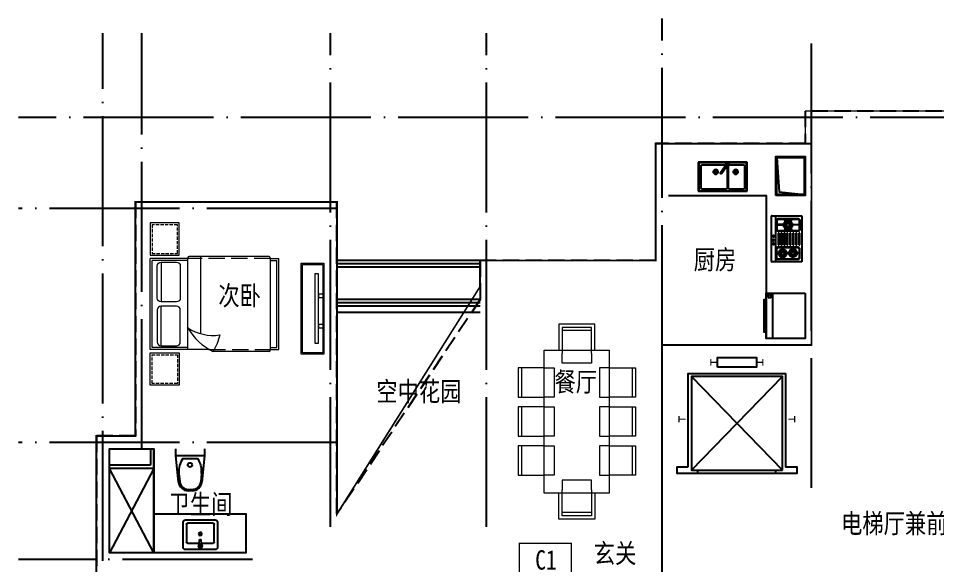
# Model space of a CAD drawing. Extents: x 164940 to 3842273, y 640355 to 1124023.
# Drawn here: x 3550716 to 3564853, y 1103163 to 1111583 of the extents above; entities that cross this region are included whole.
import ezdxf

# ---------------------------------------------------------------- set-up
doc = ezdxf.new("R2010")
doc.units = 0
doc.header["$LTSCALE"] = 1000
doc.header["$MEASUREMENT"] = 0
doc.linetypes.add('DASH', pattern=[0.35, 0.25, -0.1])
doc.linetypes.add('DOTE', pattern=[2.4200000000000004, 2, -0.2, 0.02, -0.2])
for name, color, linetype in [('-厨卫', 154, 'Continuous'), ('-管井', 228, 'Continuous'), ('-阳台栏杆', 152, 'Continuous'), ('DOTE', 1, 'DOTE'), ('STAIR', 43, 'Continuous')]:
    doc.layers.add(name, color=color, linetype=linetype)
doc.layers.add('-家具', color=33, linetype='Continuous', lineweight=9)
doc.layers.add('-面积-层', color=32, linetype='DASH', plot=False)
doc.layers.add('-面积-户', color=174, linetype='DASH', plot=False)
doc.styles.add('-黑体', font='SIMHEI.TTF', dxfattribs={"width": 0.8})

# ---------------------------------------------------------------- blocks, each defined once
blk = doc.blocks.new('xc1')
for p, q in [((-378.479559328407, 0), (-378.479559328407, 450)), ((-378.479559328407, 450), (378.479559328407, 450)), ((-368.479559328407, 10), (-368.479559328407, 440)), ((-368.479559328407, 440), (368.479559328407, 440)), ((-63.46327990386635, 426.5922091635293), (-85.18003832641989, 411.4023201439995)), ((33.27490144781768, 288.2870700092171), (-63.46327990386635, 426.5922091635293)), ((368.479559328407, 440), (368.479559328407, 10)), ((378.479559328407, 450), (378.479559328407, 0)), ((-337.7741475421935, 393.4109874444548), (-337.7741475421935, 50.34326487750513)), ((-105.4814500464126, 408.4109874444548), (-322.7741475421935, 408.4109874444548)), ((-152.5775352483615, 299.6288677822449), (-248.6143078319728, 299.6288677822449)), ((-200.7713974397629, 248.1341190802632), (-200.7713974397629, 348.3189120593015)), ((-90.48145004641265, 50.34326487750513), (-90.48145004641265, 393.4109874444548)), ((-85.18003832641989, 411.4023201439995), (11.55814302526414, 273.0971809896873)), ((-67.93655653111637, 393.4109874444548), (-67.93655653111637, 50.34326487750513)), ((316.1396116139367, 408.4109874444548), (-52.93655653111637, 408.4109874444548)), ((155.8082830496132, 299.6288677822449), (59.77151046600193, 299.6288677822449)), ((107.6144208582118, 248.1341190802632), (107.6144208582118, 348.3189120593015)), ((331.1396116139367, 50.34326487750513), (331.1396116139367, 393.4109874444548)), ((378.479559328407, 0), (-378.479559328407, 0)), ((368.479559328407, 10), (-368.479559328407, 10)), ((-322.7741475421935, 35.34326487750513), (-105.4814500464126, 35.34326487750513)), ((-52.93655653111637, 35.34326487750513), (316.1396116139367, 35.34326487750513))]:
    blk.add_line(p, q)
for centre, radius in [((-200.7713974397629, 299.6288677822449), 36.13484355663392), ((-200.7713974397629, 299.6288677822449), 27.13484355663391), ((107.6144208582118, 299.6288677822449), 36.13484355663392), ((107.6144208582118, 299.6288677822449), 27.13484355663391)]:
    blk.add_circle(centre, radius)
for centre, radius, start, end in [((-74.32165911514312, 418.9972646537353), 21.70012077171123, 342.6067890294068, 267.3353041389163), ((-322.7741475421935, 393.4109874444548), 15, 90, 180), ((-105.4814500464126, 393.4109874444548), 15, 0, 90), ((-52.93655653111637, 393.4109874444548), 15, 90, 180), ((22.41652223654091, 280.6921254994231), 13.25094642638578, 214.9710466112959, 34.97104661129587), ((316.1396116139367, 393.4109874444548), 15, 0, 90), ((-322.7741475421935, 50.34326487750513), 15, 180, 270), ((-105.4814500464126, 50.34326487750513), 15, 270, 0), ((-52.93655653111637, 50.34326487750513), 15, 180, 270), ((316.1396116139367, 50.34326487750513), 15, 270, 0)]:
    blk.add_arc(centre, radius, start, end)
blk = doc.blocks.new('m')
for p, q in [((-355.7634913567454, 468.8472961771768), (355.7770910095423, 468.8472963962122)), ((-355.7634912151843, 10.23512042936636), (-355.7634913567454, 468.8472961771768)), ((-151.7539077568799, 443.7893175567733), (-277.4981349911541, 443.7893175180652)), ((-151.7539077550173, 435.7893175568315), (-277.4981349892914, 435.7893175180652)), ((-218.4098225226626, 441.1951235950692), (-213.834559594281, 441.1951235964661)), ((-218.409822486341, 323.3859023717232), (-218.4098225226626, 441.1951235950692)), ((-213.834559594281, 441.1951235964661), (-213.8345595588908, 323.3859023731202)), ((89.58245554473251, 437.4555363449617), (-86.63627119269222, 437.4555362907122)), ((-86.63627119269222, 437.4555362907122), (-86.63627118710428, 420.7992306943634)), ((89.58245554938912, 420.7992307485547), (89.58245554473251, 437.4555363449617)), ((284.0301588373259, 439.0304949096171), (158.2859316030517, 439.030494870909)), ((284.0301588391885, 431.0304949096171), (158.2859316058457, 431.030494870909)), ((215.4765744255856, 441.1233369074762), (220.0518373530358, 441.1233369088732)), ((215.4765744488686, 365.4116468434222), (215.4765744255856, 441.1233369074762)), ((220.0518373530358, 441.1233369088732), (220.0518373772502, 365.4116468448774)), ((355.7770910095423, 468.8472963962122), (355.7770911511034, 9.764874946675263)), ((-307.397068053484, 317.9250673094648), (-308.9522854499519, 313.138600325794)), ((-308.9522854499519, 313.138600325794), (-259.8533440856263, 297.1853872289648)), ((-307.4981349818408, 413.7893175088684), (-307.4981348877773, 107.3488909411826)), ((-258.2981266891584, 301.9718542126939), (-307.397068053484, 317.9250673094648)), ((-299.4981349818408, 413.7893175113131), (-299.4981348877773, 107.3488909436273)), ((-259.8533440856263, 297.1853872289648), (-258.2981266891584, 301.9718542126939)), ((-213.8345595588908, 323.3859023731202), (-218.409822486341, 323.3859023717232)), ((-170.9539159722626, 301.9718542395858), (-121.8549746181816, 317.9250673666247)), ((-169.3986985730007, 297.1853872568463), (-170.9539159722626, 301.9718542395858)), ((-120.2997572179884, 313.138600383827), (-169.3986985730007, 297.1853872568463)), ((-129.7539076535031, 107.3488909958978), (-129.753907748498, 413.7893175635836)), ((-121.8549746181816, 317.9250673666247), (-120.2997572179884, 313.138600383827)), ((-121.7539076535031, 107.3488909983425), (-121.7539077475667, 413.7893175660283)), ((-86.63627118710428, 420.7992306943634), (89.58245554938912, 420.7992307485547)), ((89.58245555870235, 392.1203606511699), (-86.63627117872238, 392.1203605969204)), ((-86.63627117872238, 392.1203605969204), (-86.63627117313445, 375.4640550005133)), ((-86.63627117313445, 375.4640550005133), (89.58245556335896, 375.4640550547629)), ((89.58245557267219, 346.7851849573781), (-86.63627116475254, 346.7851849031285)), ((-86.63627116475254, 346.7851849031285), (-86.63627115916461, 330.1288793067215)), ((-86.63627115916461, 330.1288793067215), (89.5824555773288, 330.128879360971)), ((89.58245558664203, 301.4500092635863), (-86.6362711507827, 301.4500092093367)), ((-86.6362711507827, 301.4500092093367), (-86.63627114519477, 284.7937036129297)), ((-86.63627114519477, 284.7937036129297), (89.58245559129864, 284.793703667121)), ((89.58245556335896, 375.4640550547629), (89.58245555870235, 392.1203606511699)), ((89.5824555773288, 330.128879360971), (89.58245557267219, 346.7851849573781)), ((89.58245559129864, 284.793703667121), (89.58245558664203, 301.4500092635863)), ((128.2859316123649, 409.030494861654), (128.2859317064285, 102.5900682939682)), ((128.3411434413865, 332.571567013918), (188.0642791669816, 332.5715670323116)), ((128.3411434432492, 327.9963040862931), (128.3411434413865, 332.571567013918)), ((188.0642791679129, 327.9963041046867), (128.3411434432492, 327.9963040862931)), ((136.2859316123649, 409.0304948641569), (136.2859317064285, 102.5900682964711)), ((188.0642791669816, 332.5715670323116), (188.0642791679129, 327.9963041046867)), ((220.0518373772502, 365.4116468448774), (215.4765744488686, 365.4116468434222)), ((217.6099670212716, 301.4901975846151), (222.1852299487218, 301.4901975860121)), ((217.6099670501426, 206.5922179786721), (217.6099670212716, 301.4901975846151)), ((222.1852299487218, 301.4901975860121), (222.1852299775928, 206.5922179801273)), ((313.7402029698715, 332.5715670710197), (254.0170672442764, 332.5715670526261)), ((254.0170672442764, 332.5715670526261), (254.017067246139, 327.9963041250012)), ((254.017067246139, 327.9963041250012), (313.7402029708028, 327.9963041433366)), ((306.0301589407027, 102.5900683486834), (306.0301588466391, 409.0304949163692)), ((313.7402029708028, 327.9963041433366), (313.7402029698715, 332.5715670710197)), ((314.0301589407027, 102.5900683511281), (314.0301588466391, 409.0304949188139)), ((-308.9522854173556, 207.9996081233257), (-259.8533440632746, 223.9528212504229)), ((-307.3970680180937, 203.2131411405862), (-308.9522854173556, 207.9996081233257)), ((-258.2981266630813, 219.1663542676833), (-307.3970680180937, 203.2131411405862)), ((-259.8533440632746, 223.9528212504229), (-258.2981266630813, 219.1663542676833)), ((-213.8345595197752, 197.7523061345564), (-218.4098224472255, 197.7523061331594)), ((-218.4098224472255, 197.7523061331594), (-218.4098224109039, 79.94308490987169)), ((-213.8345594834536, 79.94308491126867), (-213.8345595197752, 197.7523061345564)), ((-169.398698550649, 223.9528212782461), (-170.9539159471169, 219.1663542945753)), ((-170.9539159471169, 219.1663542945753), (-121.8549745827913, 203.2131411977462)), ((-120.2997571853921, 207.999608181417), (-169.398698550649, 223.9528212782461)), ((-121.8549745827913, 203.2131411977462), (-120.2997571853921, 207.999608181417)), ((89.58245560061187, 256.1148335697362), (-86.63627113681287, 256.1148335154867)), ((-86.63627113681287, 256.1148335154867), (-86.63627113122493, 239.4585279190796)), ((-86.63627113122493, 239.4585279190796), (89.58245560526848, 239.4585279733292)), ((89.5824556145817, 210.7796578759444), (-86.63627112284303, 210.7796578216949)), ((-86.63627112284303, 210.7796578216949), (-86.63627111725509, 194.1233522252878)), ((-86.63627111725509, 194.1233522252878), (89.58245561923832, 194.1233522795374)), ((89.58245562762022, 165.4444821820944), (-86.63627110887319, 165.444482127903)), ((-86.63627110887319, 165.444482127903), (-86.63627110328525, 148.788176531496)), ((-86.63627110328525, 148.788176531496), (89.58245563320816, 148.7881765857455)), ((89.58245560526848, 239.4585279733292), (89.58245560061187, 256.1148335697362)), ((89.58245561923832, 194.1233522795374), (89.5824556145817, 210.7796578759444)), ((89.58245563320816, 148.7881765857455), (89.58245562762022, 165.4444821820944)), ((128.3411434907466, 174.8180093244882), (188.0642792154104, 174.8180093428819)), ((128.3411434916779, 170.2427463968634), (128.3411434907466, 174.8180093244882)), ((188.0642792163417, 170.242746415257), (128.3411434916779, 170.2427463968634)), ((188.0642792154104, 174.8180093428819), (188.0642792163417, 170.242746415257)), ((222.1852299775928, 206.5922179801273), (217.6099670501426, 206.5922179786721)), ((223.2520308410749, 144.0770523414831), (218.6767679136246, 144.0770523400861)), ((218.6767679136246, 144.0770523400861), (218.6767679359764, 70.49722630286124)), ((223.2520308634266, 70.49722630425822), (223.2520308410749, 144.0770523414831)), ((313.7402030183002, 174.8180093815899), (254.0170672927052, 174.8180093631963)), ((254.0170672927052, 174.8180093631963), (254.0170672945678, 170.2427464355133)), ((254.0170672945678, 170.2427464355133), (313.7402030192316, 170.2427464539069)), ((313.7402030192316, 170.2427464539069), (313.7402030183002, 174.8180093815899)), ((355.7770911324769, 68.10911868780386), (-355.7634912338108, 68.10911846876843)), ((-345.7702911831439, 0.2351227444014512), (345.7702911831439, -0.2351227444014512)), ((-277.498134881258, 85.34889095037943), (-151.7539076469839, 85.34889098908752)), ((-277.498134878464, 77.34889095043764), (-151.7539076441899, 77.34889098914573)), ((-218.4098224109039, 79.94308490987169), (-213.8345594834536, 79.94308491126867)), ((89.58245564159006, 120.1093064883025), (-86.63627109490335, 120.109306434053)), ((-86.63627109490335, 120.109306434053), (-86.63627108931541, 103.4530008377042)), ((-86.63627108931541, 103.4530008377042), (89.582455647178, 103.4530008919537)), ((89.582455647178, 103.4530008919537), (89.58245564159006, 120.1093064883025)), ((158.2859317129478, 80.59006830322323), (284.0301589472219, 80.59006834193133)), ((158.2859317157418, 72.59006830322323), (284.0301589500159, 72.59006834193133)), ((218.6767679359764, 70.49722630286124), (223.2520308634266, 70.49722630425822))]:
    blk.add_line(p, q)
for centre, radius in [((-213.3104646811262, 257.094074982102), 70.09326768931929), ((-213.3104646811262, 257.094074982102), 47.27171990812843), ((-213.3104646811262, 257.094074982102), 41.77171990812843), ((218.9072806527838, 333.9015747685917), 63.72115244483573), ((218.9072806527838, 333.9015747685917), 42.97429082557129), ((218.9072806527838, 333.9015747685917), 37.97429082557129), ((218.9072806527838, 333.9015747685917), 22.97429082557131), ((-213.3104646811262, 257.094074982102), 25.27171990812844), ((221.0406732540578, 174.0161530530313), 63.72115244483573), ((221.0406732540578, 174.0161530530313), 42.97429082557129), ((221.0406732540578, 174.0161530530313), 37.97429082557129), ((221.0406732540578, 174.0161530530313), 22.97429082557131), ((-40.58477921504527, 34.40674316883087), 16.15891210973495), ((18.94860550202429, 29.64779873104999), 16.15891210973495), ((76.10056280810386, 32.02727097668685), 16.15891210973495)]:
    blk.add_circle(centre, radius)
for centre, radius, start, end in [((-277.4981349818408, 413.7893175180652), 30.00000000000049, 90, 180.0000000166753), ((-277.4981349818408, 413.7893175181234), 21.99999999998268, 90, 180.0000000166753), ((-151.753907748498, 413.7893175568315), 29.99999999998959, 1.667526652835144e-08, 90), ((-151.753907748498, 413.7893175568315), 21.99999999999721, 1.667526652835144e-08, 90), ((158.2859316123649, 409.030494870909), 30.00000000000779, 90, 180.0000000166753), ((158.2859316123649, 409.030494870909), 22.00000000000087, 90, 180.0000000166753), ((284.0301588466391, 409.0304949096171), 30.00000000000414, 1.667526652835144e-08, 90), ((284.0301588466391, 409.0304949096171), 21.99999999998265, 1.667526652835144e-08, 90), ((-345.7634912151843, 10.23512043245137), 9.999999999999995, 180.0000000166753, 269.9610390505068), ((-277.4981348877773, 107.3488909504376), 29.99999999998959, 180.0000000166753, 270), ((-277.4981348877773, 107.3488909504376), 22.00000000001177, 180.0000000166753, 270), ((-151.7539076535031, 107.3488909891457), 30.0000000000005, 270, 1.667526652835144e-08), ((-151.7539076535031, 107.3488909890875), 21.99999999998994, 270, 1.667526652835144e-08), ((158.2859317064285, 102.5900683032232), 30.00000000001871, 180.0000000166753, 270), ((158.2859317064285, 102.5900683032232), 22.00000000001177, 180.0000000166753, 270), ((284.0301589407027, 102.5900683419313), 29.99999999998596, 270, 1.667526652835144e-08), ((284.0301589407027, 102.5900683419313), 21.99999999998994, 270, 1.667526652835144e-08), ((345.7770911511034, 9.764874943590257), 9.999999999999995, 269.9610390505068, 1.667526652835144e-08)]:
    blk.add_arc(centre, radius, start, end)
blk = doc.blocks.new('aaaaaaa')
for points in [[(49.9998601017287, -49.99953105137683), (50.0003885262413, 550.0004689483903), (500.0003885260085, 549.9999992377125), (499.9998601014959, -50.00000076182187)], [(64.99987771583255, -34.99954866548069), (65.00037091202103, 535.0004513342865), (485.0003709117882, 535.0000168518163), (484.9998777155997, -34.99998314771801)]]:
    blk.add_lwpolyline(points, close=True)
blk.add_lwpolyline([(65.00037091202103, 535.0004513342865), (99.28066768718418, 7.353326925076544), (484.9998777155997, -34.99998314771801)])
blk = doc.blocks.new('A$C45025D1E')
for p, q in [((1620.000082479499, 50.00004695117241), (220.0000824794988, 1490.000046951172)), ((1620.000082479499, 1490.000046951143), (220.0000824794988, 50.00004695117241)), ((320.0000824794988, 4.695117240771651e-05), (320.0000824794988, 50.00004695117241)), ((1520.000082479499, 4.695117240771651e-05), (1520.000082479499, 50.00004695117241))]:
    blk.add_line(p, q)
at = {"const_width": 18}
for points in [[(520.0000824794988, 1760.000046951172), (520.0000824794988, 1660.000046951172)], [(620.0000824794988, 1710.000046951172), (520.0000824794988, 1710.000046951172)], [(1220.000082479499, 1710.000046951172), (1320.000082479499, 1710.000046951172)], [(1320.000082479499, 1760.000046951172), (1320.000082479499, 1660.000046951172)], [(30.00008247949881, 885.0000469511724), (30.00008247949881, 785.0000469511724)], [(1810.000082479499, 885.0000469511724), (1810.000082479499, 785.0000469511724)], [(130.0000824794988, 835.0000469511724), (30.00008247949881, 835.0000469511724)], [(1710.000082479499, 835.0000469511724), (1810.000082479499, 835.0000469511724)]]:
    blk.add_lwpolyline(points, dxfattribs=at)
for points in [[(1220.000082479499, 1635.000046951172), (1220.000082479499, 1785.000046951143), (620.0000824794988, 1785.000046951143), (620.0000824794988, 1635.000046951172)], [(1670.000082479499, 100.0000469511724), (1670.000082479499, 1540.000046951143), (170.0000824794988, 1540.000046951143), (170.0000824794988, 100.0000469511724), (8.247949881479144e-05, 100.0000469511724), (8.247949881479144e-05, 4.695117240771651e-05), (1840.000082479499, 4.695117240771651e-05), (1840.000082479499, 100.0000469511724)], [(220.0000824794988, 50.00004695117241), (220.0000824794988, 1490.000046951172), (1620.000082479499, 1490.000046951143), (1620.000082479499, 50.00004695117241)]]:
    blk.add_lwpolyline(points, close=True)
blk = doc.blocks.new('d2')
blk.add_line((350, -500), (-350, -500))
for points in [[(350, 0), (-350, 0), (-350, -600), (350, -600)], [(280, -570), (280, -530), (320, -530), (320, -570)], [(-250, -620), (250, -620), (250, -600), (-250, -600)], [(-250, -620), (-250, -630), (250, -630), (250, -620)]]:
    blk.add_lwpolyline(points, close=True)
blk = doc.blocks.new('gfg')
for p, q in [((9034057.280652812, -288112.9356238445), (9034507.280652812, -288112.9356222296)), ((9033432.280655237, -288687.9356259065), (9033432.28065685, -289137.9356259065)), ((9035132.28065523, -288687.9356201695), (9035132.280656843, -289137.9356201695)), ((9033432.28065721, -289287.9356259065), (9033432.280658823, -289737.9356259065)), ((9035132.2806572, -289287.9356201695), (9035132.280658815, -289737.9356201695)), ((9033432.28065918, -289887.9356259065), (9033432.280660795, -290337.9356259065)), ((9035132.280659173, -289887.9356201695), (9035132.280660786, -290337.9356201695)), ((9034057.280652812, -290912.9356218869), (9034507.280652812, -290912.9356235018))]:
    blk.add_line(p, q)
for points in [[(9034007.280653888, -288412.9356239227), (9034007.280652454, -288012.9356240233), (9034557.280652454, -288012.9356220508), (9034557.280653888, -288412.9356221495)], [(9034057.280654067, -288462.9356238426), (9034057.280652633, -288062.9356238445), (9034507.280652633, -288062.9356222296), (9034507.280654067, -288462.9356222296)], [(9034057.280654067, -288462.9356238426), (9034057.280654605, -288612.9356238445), (9034507.280654605, -288612.9356222296), (9034507.280654067, -288462.9356222296)], [(9033782.280655235, -288687.935624651), (9033382.280655237, -288687.9356260853), (9033382.28065685, -289137.9356260853), (9033782.28065685, -289137.935624651)], [(9033782.280655235, -288687.935624651), (9033932.280655237, -288687.9356241127), (9033932.28065685, -289137.9356241127), (9033782.28065685, -289137.935624651)], [(9034782.28065523, -288687.9356214231), (9034632.28065523, -288687.9356219614), (9034632.280656843, -289137.9356219614), (9034782.280656843, -289137.9356214231)], [(9034782.28065523, -288687.9356214231), (9035182.28065523, -288687.9356199888), (9035182.280656843, -289137.9356199888), (9034782.280656843, -289137.9356214231)], [(9033782.280657208, -289287.935624651), (9033382.28065721, -289287.9356260853), (9033382.280658823, -289737.9356260853), (9033782.280658823, -289737.935624651)], [(9033782.280657208, -289287.935624651), (9033932.28065721, -289287.9356241127), (9033932.280658823, -289737.9356241127), (9033782.280658823, -289737.935624651)], [(9034782.280657202, -289287.9356214231), (9034632.2806572, -289287.9356219614), (9034632.280658815, -289737.9356219614), (9034782.280658815, -289737.9356214231)], [(9034782.280657202, -289287.9356214231), (9035182.2806572, -289287.9356199888), (9035182.280658815, -289737.9356199888), (9034782.280658815, -289737.9356214231)], [(9033782.28065918, -289887.935624651), (9033382.28065918, -289887.9356260853), (9033382.280660795, -290337.9356260853), (9033782.280660793, -290337.935624651)], [(9033782.28065918, -289887.935624651), (9033932.28065918, -289887.9356241127), (9033932.280660795, -290337.9356241127), (9033782.280660793, -290337.935624651)], [(9034782.280659175, -289887.9356214231), (9034632.280659173, -289887.9356219614), (9034632.280660786, -290337.9356219614), (9034782.280660788, -290337.9356214231)], [(9034782.280659175, -289887.9356214231), (9035182.280659173, -289887.9356199888), (9035182.280660786, -290337.9356199888), (9034782.280660788, -290337.9356214231)], [(9034057.280654067, -290562.9356218887), (9034057.280654605, -290412.9356218869), (9034507.280654605, -290412.9356235018), (9034507.280654067, -290562.9356235018)], [(9034007.280653888, -290612.9356239246), (9034007.280652454, -291012.935621708), (9034557.280652454, -291012.9356236806), (9034557.280653888, -290612.9356221495)], [(9034057.280654067, -290562.9356218887), (9034057.280652633, -290962.9356218869), (9034507.280652633, -290962.9356235018), (9034507.280654067, -290562.9356235018)]]:
    blk.add_lwpolyline(points)
blk.add_lwpolyline([(9033782.280661954, -290612.935624651), (9034782.280661954, -290612.9356214231), (9034782.280654063, -288412.9356214231), (9033782.28065407, -288412.9356246492)], close=True)
blk = doc.blocks.new('A$C23642D9D')
for p, q in [((1829.95858673154, 1979.999963243637), (599.0954979018643, 1979.999963243346)), ((779.4739162128753, 802.6158987712988), (779.4739162128753, 1979.999963243405)), ((579.0954979018643, 1949.999963243346), (0.0003065516575588845, 1949.999963243346)), ((0.0003065518903895281, 549.9999632434046), (0.0003065516575588845, 1949.999963243346)), ((30.00030655189039, 579.9999632434046), (30.00030655165756, 1919.999963243346)), ((579.0954979018643, 1919.999963243346), (30.00030655165756, 1919.999963243346)), ((169.8560737539883, 1894.542269234167), (169.8560737539883, 1282.784542772773)), ((579.0954979020971, 550.0331723416166), (579.0954979018643, 1959.999963243346)), ((1849.958264292065, 550.0289927523409), (1849.958584270054, 1949.999963243346)), ((1849.95858673154, 1949.999963243346), (1979.95858673154, 1949.999963243405)), ((1849.95858673154, 1919.999963243346), (1949.95858673154, 1919.999963243346)), ((1949.958586731773, 580.032207838929), (1949.95858673154, 1919.999963243346)), ((1979.958586731773, 550.0331723416166), (1979.95858673154, 1949.999963243346)), ((169.8560737539883, 605.4576572525839), (169.8560737539883, 1217.215383713978)), ((579.0954979020971, 579.999963243521), (30.00030655189039, 579.9999632434046)), ((1849.958271676289, 580.0289927680569), (1949.958586731773, 580.032207838929)), ((912.3117819759864, 549.9999632435793), (0.0003065518903895281, 549.9999632434046)), ((1829.95858673154, 519.9999632433464), (967.0607542754951, 519.9999632433464)), ((1849.958264292065, 550.0291286884167), (1979.958586731773, 550.0331723416166))]:
    blk.add_line(p, q)
at = {"linetype": 'DASH'}
for p, q in [((1849.95858673154, 1949.999963243346), (579.0954979018643, 1949.999963243346)), ((912.3117819759864, 549.9999632435793), (1849.958264292065, 550.0291286884167))]:
    blk.add_line(p, q, dxfattribs=at)
for points in [[(450.0003065518031, 2499.999963243325), (0.0003065518030780368, 2499.999963243317), (0.0003065517739742063, 1999.999963243325), (450.0003065518031, 1999.999963243317), (450.0003065518031, 2499.999963243325), (370.0003065518031, 2499.999963243332)], [(450.0003065518104, -3.675663174362853e-05), (0.0003065518103539944, -3.675662446767092e-05), (0.0003065517821596586, 499.9999632433683), (450.0003065518113, 499.9999632433755), (450.0003065518104, -3.675663174362853e-05), (370.0003065518104, -3.675663901958615e-05)]]:
    blk.add_lwpolyline(points)
at = {"color": 251, "linetype": 'DASH', "ltscale": 0.2}
for points in [[(420.0003065518322, 2469.999963243332), (30.00030655183218, 2469.999963243332), (30.00030655183218, 2029.999963243332), (420.0003065518322, 2029.999963243332)], [(420.0003065518395, 29.99996324336098), (30.00030655183946, 29.99996324336098), (30.00030655184037, 469.999963243361), (420.0003065518404, 469.999963243361)]]:
    blk.add_lwpolyline(points, close=True, dxfattribs=at)
for points in [[(169.8560737539883, 1894.542269234167), (405.2534507008604, 1894.542269234167, -0.4142135623730953), (465.2534507008604, 1834.542269234167), (465.2534507008604, 1342.784542772773, -0.414213562373095), (405.2534507008604, 1282.784542772773), (169.8560737539883, 1282.784542772773, -0.414213562373095), (109.8560737539883, 1342.784542772773), (109.8560737539883, 1834.542269234167, -0.414213562373095)], [(169.8560737539883, 605.4576572525839), (405.2534507008604, 605.4576572525839, 0.4142135623730953), (465.2534507008604, 665.4576572525839), (465.2534507008604, 1157.215383713978, 0.414213562373095), (405.2534507008604, 1217.215383713978), (169.8560737539883, 1217.215383713978, 0.414213562373095), (109.8560737539883, 1157.215383713978), (109.8560737539883, 665.4576572525839, 0.414213562373095)]]:
    blk.add_lwpolyline(points, format="xyb", close=True)
blk.add_lwpolyline([(579.0954979018643, 882.6451123748848, 0.1803020398392493), (1070.7913397421, 774.6380944840785, -0.08863692969021798), (967.0647027185987, 520.1279450959119, 28871.27155084922)], format="xyb")
for centre, radius, start, end in [((599.0954979018643, 1959.999963243346), 20, 90, 180), ((1819.314126485107, 1951.236992260296), 30.66941528179127, 357.6883884843629, 69.69174006235002), ((1391.536610198753, 1363.264370703691), 943.9573255325126, 210.6074670288699, 243.2773086986502), ((1819.277002385199, 548.7885426541616), 30.70632750165869, 290.3566406252505, 2.315219899535929)]:
    blk.add_arc(centre, radius, start, end)
blk = doc.blocks.new('ds')
at = {"ltscale": 0.5}
blk.add_lwpolyline([(0, -700), (350, -700), (350, 700), (0, 700)], close=True, dxfattribs=at)
at = {"color": 251, "ltscale": 40}
for points in [[(20, -680), (330, -680), (330, 680), (20, 680)], [(210.0078524863347, 533.1325999547844), (268.1349783958867, 533.1325999547844), (268.1349783958867, -533.1327305862214), (210.0078524863347, -533.1327305862214)], [(268.1349783958867, 294.3722413688665), (349.9999766899273, 294.3722413688665), (349.9999766899273, 246.4544823274482), (268.1349783958867, 246.4544823274482)], [(268.1349783958867, -171.949286054587), (349.9999766899273, -171.949286054587), (349.9999766899273, -219.8670450960053), (268.1349783958867, -219.8670450960053)]]:
    blk.add_lwpolyline(points, close=True, dxfattribs=at)
blk = doc.blocks.new('A$C29F122FD')
for p, q in [((250.0002241525799, 50.0000435388647), (250.0002241525799, 682.5081933829933)), ((300.0002241525799, 4.371977411210537e-05), (300.0002241525799, 682.5081932118628)), ((0.0002241386100649834, 50.00004371977411), (250.0002241386101, 50.00004371977411)), ((0.0002241386100649834, 50.00004371977411), (0.0002241386100649834, 4.371977411210537e-05)), ((0.0002241386100649834, 4.371977411210537e-05), (300.0002241525799, 4.371977411210537e-05))]:
    blk.add_line(p, q)
blk = doc.blocks.new('x6')
at = {"color": 0}
for p, q in [((227.1291524255648, 0), (-227.1291524246335, 0)), ((-265.229152424261, -38.09999999997672), (-265.229152424261, -419.0999999999767)), ((-214.4291524244472, -387.3499999999767), (-214.4291524244472, -120.6500000000233)), ((-195.3791524246335, -101.5999999999767), (-15.59883185569197, -101.5999999999767)), ((-18.80374188814312, -56.60799438098911), (-32.26827924326062, -56.60799438098911)), ((-13.27133092004806, -43.28686512657441), (-22.77435069065541, -33.74818694696296)), ((-13.10795861016959, -70.08991301618516), (-22.49373077228665, -79.74398196034599)), ((-16.48222255054861, -84.34926661441568), (-12.69999999925494, -158.2079943810822)), ((9.313225746154785e-10, -37.80425249191467), (9.313225746154785e-10, -24.33971513737924)), ((9.313225746154785e-10, -75.41173627017997), (9.313225746154785e-10, -88.8762736247154)), ((16.48222255147994, -84.34926661441568), (12.70000000111759, -158.2079943810822)), ((22.49299382977188, -33.47129033843521), (13.10722166765481, -43.12535928259604)), ((22.77435069251806, -79.46780181513168), (13.2713309219107, -69.92912363552023)), ((15.59883185662329, -101.5999999999767), (195.3791524255648, -101.5999999999767)), ((18.80374189000577, -56.60799438098911), (32.26827924419194, -56.60799438098911)), ((214.4291524253786, -120.6500000000233), (214.4291524253786, -387.3499999999767)), ((265.2291524251923, -419.0999999999767), (265.2291524251923, -38.09999999997672)), ((-12.69999999925494, -158.2079943810822), (12.70000000111759, -158.2079943810822)), ((195.3791524255648, -406.4000000000233), (-195.3791524246335, -406.4000000000233)), ((-227.1291524246335, -457.2000000000698), (227.1291524255648, -457.2000000000698))]:
    blk.add_line(p, q, dxfattribs=at)
for centre, radius in [((9.313225746154785e-10, -56.60799438098911), 32.26827924368117), ((9.313225746154785e-10, -56.60799438098911), 18.80374188911082), ((-0.9688588986173272, -241.2999999999302), 25.4), ((-0.9688588986173272, -241.2999999999302), 15.95985148249019)]:
    blk.add_circle(centre, radius, dxfattribs=at)
for centre, radius, start, end in [((-227.1291524246335, -38.09999999997672), 38.09999999999999, 90, 180), ((227.1291524255648, -38.09999999997672), 38.09999999999999, 0, 90), ((-195.3791524246335, -120.6500000000233), 19.05, 90, 180), ((195.3791524255648, -120.6500000000233), 19.05, 0, 90), ((-227.1291524246335, -419.0999999999767), 38.09999999999999, 180, 270), ((-195.3791524246335, -387.3499999999767), 19.05, 180, 270), ((195.3791524255648, -387.3499999999767), 19.05, 270, 0), ((227.1291524255648, -419.0999999999767), 38.09999999999999, 270, 0)]:
    blk.add_arc(centre, radius, start, end, dxfattribs=at)
blk = doc.blocks.new('6ttt')
for p, q in [((452692.0371812469, -71069.35553634587), (452794.6882590256, -71069.35553634587)), ((452794.6882590256, -71069.35553634587), (453200.401816431, -71108.93193557236)), ((452794.6882590256, -71069.35553634587), (452794.6882590256, -71509.35553634592)), ((452839.7153471311, -71402.35920551624), (452839.7153471313, -71176.35186717559)), ((453068.4063454731, -71116.35854808251), (453198.3066754437, -71128.82189244126)), ((453314.6882590256, -71320.60446060327), (453314.6882590256, -71258.10661208851)), ((453334.6882590256, -71258.10661208845), (453334.6882590256, -71320.60446060327)), ((452794.6882590256, -71509.35553634592), (452692.0371812469, -71509.35553634592)), ((453200.401816431, -71469.7791371193), (452794.6882590256, -71509.35553634592)), ((453068.4063454751, -71462.35252460909), (453198.3066754437, -71449.88918025051))]:
    blk.add_line(p, q)
at = {"color": 8}
blk.add_circle((452936.0840029191, -71294.84512437358), 33.60610255831853, dxfattribs=at)
for centre, radius, start, end in [((453184.6882590256, -71258.10661208845), 150.0000000000067, 0, 83.9868306807482), ((453029.019746554, -71432.09411976743), 318.1827390204248, 82.88934026041919, 126.5094215148627), ((453184.6882590256, -71258.10661208851), 130, 0, 83.9868306807482), ((453184.6882590256, -71320.60446060327), 130, 276.0131693192519, 0), ((453184.6882590256, -71320.60446060327), 150.0000000000032, 276.0131693192519, 0), ((453029.019746554, -71146.61695292439), 318.1827390204248, 233.4905784851373, 277.1106597395809)]:
    blk.add_arc(centre, radius, start, end)

msp = doc.modelspace()

# ---------------------------------------------------------------- linework, layer by layer
at = {"layer": '-厨卫'}
for p, q in [((3552798.484189037, 1103657.49402811), (3552798.484189031, 1104957.49380395)), ((3552798.484189037, 1104657.493579798), (3552115.97603937, 1103357.493803961)), ((3552798.484189031, 1103357.493803958), (3552115.976039545, 1104657.493579801))]:
    msp.add_line(p, q, dxfattribs=at)
msp.add_lwpolyline([(3560715.976061664, 1108857.49380441), (3562215.97606949, 1108857.493803525), (3562215.97606949, 1106657.493803815)], dxfattribs=at)
for points in [[(3552798.484189039, 1103357.493803959), (3552115.976039374, 1103357.493803957), (3552115.97603937, 1104957.493803947), (3552798.484189034, 1104957.493803949)], [(3554215.976039365, 1103958.018983888), (3554215.976039365, 1103958.018983888), (3554215.976039379, 1103357.493803963), (3552798.484189039, 1103357.494028096), (3552798.600621445, 1103958.019208019), (3552798.600621445, 1103958.019208019)]]:
    msp.add_lwpolyline(points, close=True, dxfattribs=at)
at = {"layer": '-家具'}
msp.add_lwpolyline([(3575915.976039358, 1095657.446727348), (3575915.976039357, 1102257.493803917), (3576715.97603935, 1102257.493803918), (3576715.976039347, 1108557.493803539), (3573615.976010888, 1108557.493803533), (3573615.97601089, 1107857.202977499), (3567915.976023742, 1107857.493804252), (3567915.976025902, 1109657.493803532), (3565615.9760694, 1109657.493803532), (3565615.976069399, 1110157.493803529), (3562815.97606949, 1110157.493803525), (3562815.97606949, 1109657.493803525), (3560515.976068746, 1109657.493823886), (3560515.976052811, 1107857.493804245), (3555615.976067832, 1107857.493804245), (3555615.976067825, 1108757.493803517), (3552515.976039367, 1108757.493803513), (3552515.976039367, 1105157.493803957), (3551915.976039372, 1105157.493803956), (3551915.976039379, 1099557.493803957), (3552515.976039378, 1099557.493803957), (3552515.976039378, 1095057.446727327), (3556516.007414422, 1095057.441382071), (3556516.198754951, 1095657.493803936)], close=True, dxfattribs=at)
at = {"layer": '-阳台栏杆'}
for p, q in [((3557815.976067805, 1107857.202977482), (3555615.976067825, 1107857.202977482)), ((3557815.976067805, 1107807.202977482), (3555615.976067825, 1107807.202977482)), ((3557815.976067805, 1107757.202977482), (3555615.976067825, 1107757.202977482)), ((3557815.976067805, 1107257.202977482), (3555615.976067825, 1107257.202977482)), ((3557815.976067805, 1107207.202977482), (3555615.976067825, 1107207.202977482)), ((3557815.976067805, 1107157.202977482), (3555615.976067825, 1107157.202977482)), ((3557815.976067805, 1107057.202977482), (3555615.976067825, 1107057.202977482))]:
    msp.add_line(p, q, dxfattribs=at)
at = {"layer": '-面积-层'}
for points in [[(3562815.97606949, 1110157.493803525), (3562815.97606949, 1109657.493803525), (3560515.976068746, 1109657.493803525), (3560515.976052811, 1107857.493804245), (3557815.976067805, 1107857.202977482), (3557815.976067806, 1107257.202977482), (3555615.976067832, 1103957.493803957), (3555615.976067832, 1108757.493803517), (3552515.976039367, 1108757.493803513), (3552515.976039368, 1105157.493803957), (3551915.976039372, 1105157.493803957), (3551915.976039372, 1099557.493803957), (3552515.976039378, 1099557.493803957), (3552515.976039378, 1095657.446727328), (3556516.198754951, 1095657.493803936), (3564115.97603937, 1097457.493803953), (3564315.97603937, 1097457.493803953), (3572115.950023962, 1095657.438908386)], [(3565615.9760694, 1110157.493803529), (3562815.97606949, 1110157.493803525)]]:
    msp.add_lwpolyline(points, dxfattribs=at)
at = {"layer": '-面积-户', "const_width": 30}
msp.add_lwpolyline([(3560515.976068746, 1109657.493803525), (3560515.976068746, 1107857.493804245), (3557815.976067805, 1107857.493804245), (3557815.976067806, 1107257.202977482), (3555615.976067832, 1103957.493803957), (3555615.976067832, 1108757.493803517), (3552515.976039367, 1108757.493803517), (3552515.976039368, 1105157.493803957), (3551915.976039372, 1105157.493803957), (3551915.976039372, 1099557.493803957), (3552515.976039378, 1099557.493803957), (3552515.976039378, 1095857.446727328), (3552515.976039378, 1095657.446727328), (3556515.999992877, 1095657.446727328), (3564115.97603937, 1097457.493803953), (3564215.97603937, 1097457.493803953), (3564215.97603937, 1101907.493803953), (3562715.97603937, 1101907.493803953), (3562715.97603937, 1102357.49385587), (3560613.671078759, 1102357.49385587), (3560613.671078759, 1106557.493804515), (3562913.671078759, 1106557.493804515), (3562913.671078759, 1109657.493803525), (3560515.976068746, 1109657.493803525)], dxfattribs=at)
at = {"const_width": 20}
msp.add_lwpolyline([(3559221.17303213, 1103005.606562144), (3558419.545338814, 1103005.606562144), (3558419.545338814, 1103503.992108801), (3559221.17303213, 1103503.992108801)], close=True, dxfattribs=at)
at = {"layer": 'DOTE'}
for p, q in [((3560615.976040984, 1103983.368954143), (3560615.976040985, 1111583.368953704)), ((3552015.976039384, 1093557.493804267), (3552015.976039374, 1111357.493803517)), ((3552615.976039372, 1104957.493803957), (3552615.976039374, 1111357.493803517)), ((3555515.976067832, 1103757.493803957), (3555515.976067832, 1111357.493803517)), ((3557915.976039374, 1103757.493803957), (3557915.976039375, 1111357.493803517)), ((3562915.976069407, 1104357.493803476), (3562915.976069408, 1111357.493803517)), ((3577915.976039298, 1110057.493803545), (3550715.976039374, 1110057.493803518)), ((3555615.976067836, 1108657.493803956), (3550715.976039371, 1108657.493803957)), ((3555615.976067831, 1105057.493803957), (3550715.976039366, 1105057.493803958)), ((3554315.976039393, 1103257.493803956), (3550715.976039363, 1103257.493803958))]:
    msp.add_line(p, q, dxfattribs=at)

# ---------------------------------------------------------------- block references
at = {"layer": '-厨卫', "xscale": -1}
msp.add_blockref('xc1', (3561547.495361208, 1108922.239429435), dxfattribs=at)
at = {"layer": '-厨卫', "rotation": 270}
msp.add_blockref('m', (3562295.528719627, 1108190.834961063), dxfattribs=at)
at = {"layer": '-厨卫', "xscale": -1}
for name, p, rotation in [('d2', (3562815.97606949, 1107007.493803815), 270), ('x6', (3553514.216135745, 1103408.771729355), 180)]:
    msp.add_blockref(name, p, dxfattribs=dict(at, rotation=rotation))
at = {"layer": '-厨卫', "extrusion": (0, 0, -1), "xscale": -1, "zscale": -1, "rotation": 90}
msp.add_blockref('6ttt', (-3624648.336556735, 1557649.530985412), dxfattribs=at)
at = {"layer": '-家具'}
msp.add_blockref('A$C23642D9D', (3552741.000430002, 1105937.808079317), dxfattribs=at)
at = {"layer": '-家具', "xscale": -1, "rotation": 180}
msp.add_blockref('ds', (3555065.976067828, 1107118.369957493), dxfattribs=at)
at = {"layer": '-家具', "xscale": -1}
msp.add_blockref('gfg', (12593586.58130572, 1394892.100574327), dxfattribs=at)
at = {"layer": '-管井'}
msp.add_blockref('aaaaaaa', (3562315.975680962, 1108907.491250232), dxfattribs=at)
at = {"layer": '-管井', "xscale": -1, "rotation": 90}
msp.add_blockref('A$C29F122FD', (3552798.484232758, 1104957.49380395), dxfattribs=at)
at = {"layer": 'STAIR', "xscale": -1}
msp.add_blockref('A$C45025D1E', (3562685.97615197, 1104581.466935389), dxfattribs=at)

# ---------------------------------------------------------------- texts
at = {"style": '-黑体', "width": 0.8}
for s, p in [('厨房', (3561101.643298004, 1107721.768481083, 160.5210341363167)), ('次卧', (3553791.191448232, 1107168.710651283)), ('餐厅', (3558961.684631785, 1105841.577816835)), ('空中花园', (3556220.913243704, 1105693.690618007)), ('卫生间', (3553025.170761976, 1103958.019172192)), ('电梯厅兼前室', (3563368.099281622, 1103662.464926954)), ('玄关', (3559565.231647862, 1103200.813288259)), ('C1', (3558666.040496212, 1103101.314130108))]:
    msp.add_text(s, height=300, rotation=359.9999999982679, dxfattribs=at).set_placement(p)

doc.saveas('drawing.dxf')
